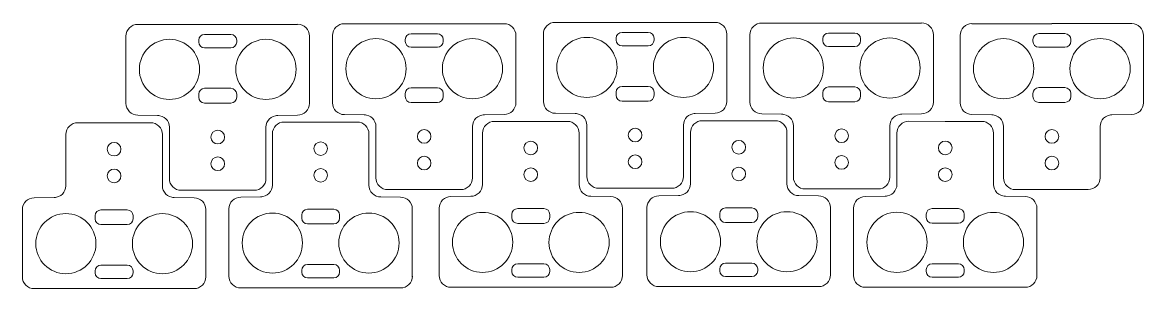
# Model space of a CAD drawing. Header units: inches. Extents: x 0.1 to 11.9, y -3.3 to -0.5.
import ezdxf

# ---------------------------------------------------------------- set-up
doc = ezdxf.new("R2010")
doc.units = ezdxf.units.IN
doc.header["$MEASUREMENT"] = 0
doc.layers.add('Layer 1', color=7, linetype='Continuous')

# ---------------------------------------------------------------- blocks, each defined once
blk = doc.blocks.new('block 3')
at = {"layer": 'Layer 1', "color": 179, "lineweight": 5, "true_color": 0x221f1f}
for points in [[(0.686, -1.571), (1.07, -1.571)], [(0.561, -2.237), (0.561, -1.696)], [(0.227, -2.365), (0.45, -2.362)], [(0.102, -3.208), (0.102, -2.49)], [(1.07, -3.326), (0.227, -3.326)]]:
    blk.add_lwpolyline(points, dxfattribs=at)
for points in [[(0.686, -1.571), (0.617, -1.571), (0.561, -1.626), (0.561, -1.696)], [(0.436, -2.362), (0.505, -2.362), (0.561, -2.306), (0.561, -2.237)], [(0.227, -2.365), (0.158, -2.365), (0.102, -2.421), (0.102, -2.49)], [(0.227, -3.326), (0.158, -3.326), (0.102, -3.27), (0.102, -3.201)]]:
    blk.add_open_spline(points, degree=3, dxfattribs=at)
blk.add_open_spline([(0.878, -2.85), (0.878, -3.025), (0.736, -3.168), (0.561, -3.168), (0.385, -3.168), (0.243, -3.025), (0.243, -2.85), (0.243, -2.675), (0.385, -2.532), (0.561, -2.532), (0.736, -2.532), (0.878, -2.675), (0.878, -2.85)], degree=3, knots=[0, 0, 0, 0, 1, 1, 1, 2, 2, 2, 3, 3, 3, 4, 4, 4, 4], dxfattribs=at)
blk = doc.blocks.new('block 4')
at = {"layer": 'Layer 1', "color": 179, "lineweight": 5, "true_color": 0x221f1f}
for points in [[(1.454, -1.571), (1.07, -1.571)], [(1.579, -2.237), (1.579, -1.696)], [(1.913, -2.365), (1.69, -2.362)], [(2.038, -3.208), (2.038, -2.49)], [(1.07, -3.326), (1.913, -3.326)]]:
    blk.add_lwpolyline(points, dxfattribs=at)
for points in [[(1.454, -1.571), (1.523, -1.571), (1.579, -1.627), (1.579, -1.696)], [(1.704, -2.362), (1.635, -2.362), (1.579, -2.306), (1.579, -2.237)], [(1.913, -2.365), (1.982, -2.365), (2.038, -2.421), (2.038, -2.49)], [(1.913, -3.326), (1.982, -3.326), (2.038, -3.27), (2.038, -3.201)]]:
    blk.add_open_spline(points, degree=3, dxfattribs=at)
blk.add_open_spline([(1.262, -2.85), (1.262, -3.026), (1.404, -3.168), (1.579, -3.168), (1.755, -3.168), (1.897, -3.026), (1.897, -2.85), (1.897, -2.675), (1.755, -2.533), (1.579, -2.533), (1.404, -2.533), (1.262, -2.675), (1.262, -2.85)], degree=3, knots=[0, 0, 0, 0, 1, 1, 1, 2, 2, 2, 3, 3, 3, 4, 4, 4, 4], dxfattribs=at)
blk = doc.blocks.new('block 2')
at = {"layer": 'Layer 1', "color": 179, "lineweight": 5, "true_color": 0x221f1f}
for points, knots in [([(0.998, -1.851), (0.998, -1.891), (1.03, -1.923), (1.07, -1.923), (1.11, -1.923), (1.142, -1.891), (1.142, -1.851), (1.142, -1.812), (1.11, -1.779), (1.07, -1.779), (1.03, -1.779), (0.998, -1.812), (0.998, -1.851)], [0, 0, 0, 0, 1, 1, 1, 2, 2, 2, 3, 3, 3, 4, 4, 4, 4]), ([(0.998, -2.134), (0.998, -2.173), (1.03, -2.206), (1.07, -2.206), (1.11, -2.206), (1.142, -2.173), (1.142, -2.134), (1.142, -2.094), (1.11, -2.062), (1.07, -2.062), (1.03, -2.062), (0.998, -2.094), (0.998, -2.134)], [0, 0, 0, 0, 1, 1, 1, 2, 2, 2, 3, 3, 3, 4, 4, 4, 4]), ([(1.209, -2.493), (1.209, -2.493), (0.931, -2.493), (0.931, -2.493), (0.898, -2.493), (0.87, -2.521), (0.87, -2.554), (0.87, -2.554), (0.87, -2.588), (0.87, -2.588), (0.87, -2.621), (0.898, -2.649), (0.931, -2.649), (0.931, -2.649), (1.209, -2.649), (1.209, -2.649), (1.243, -2.649), (1.27, -2.621), (1.27, -2.588), (1.27, -2.588), (1.27, -2.554), (1.27, -2.554), (1.27, -2.521), (1.243, -2.493), (1.209, -2.493)], [0, 0, 0, 0, 1, 1, 1, 2, 2, 2, 3, 3, 3, 4, 4, 4, 5, 5, 5, 6, 6, 6, 7, 7, 7, 8, 8, 8, 8]), ([(1.209, -3.078), (1.209, -3.078), (0.931, -3.078), (0.931, -3.078), (0.898, -3.078), (0.87, -3.105), (0.87, -3.139), (0.87, -3.139), (0.87, -3.158), (0.87, -3.158), (0.87, -3.192), (0.898, -3.22), (0.931, -3.22), (0.931, -3.22), (1.209, -3.22), (1.209, -3.22), (1.243, -3.22), (1.27, -3.192), (1.27, -3.158), (1.27, -3.158), (1.27, -3.139), (1.27, -3.139), (1.27, -3.105), (1.243, -3.078), (1.209, -3.078)], [0, 0, 0, 0, 1, 1, 1, 2, 2, 2, 3, 3, 3, 4, 4, 4, 5, 5, 5, 6, 6, 6, 7, 7, 7, 8, 8, 8, 8])]:
    blk.add_open_spline(points, degree=3, knots=knots, dxfattribs=at)
at = {"layer": 'Layer 1'}
for name in ['block 3', 'block 4']:
    blk.add_blockref(name, (0, 0), dxfattribs=at)
blk = doc.blocks.new('block 6')
at = {"layer": 'Layer 1', "color": 179, "lineweight": 5, "true_color": 0x221f1f}
for points in [[(2.163, -0.531), (1.32, -0.531)], [(1.195, -0.649), (1.195, -1.366)], [(1.32, -1.491), (1.542, -1.494)], [(1.653, -1.619), (1.653, -2.161)], [(1.778, -2.286), (2.163, -2.286)]]:
    blk.add_lwpolyline(points, dxfattribs=at)
for points in [[(1.32, -0.531), (1.251, -0.531), (1.195, -0.587), (1.195, -0.656)], [(1.32, -1.491), (1.251, -1.491), (1.195, -1.435), (1.195, -1.366)], [(1.528, -1.494), (1.597, -1.494), (1.653, -1.55), (1.653, -1.619)], [(1.778, -2.286), (1.709, -2.286), (1.653, -2.23), (1.653, -2.161)]]:
    blk.add_open_spline(points, degree=3, dxfattribs=at)
blk.add_open_spline([(1.971, -1.006), (1.971, -0.831), (1.829, -0.689), (1.653, -0.689), (1.478, -0.689), (1.336, -0.831), (1.336, -1.006), (1.336, -1.182), (1.478, -1.324), (1.653, -1.324), (1.829, -1.324), (1.971, -1.182), (1.971, -1.006)], degree=3, knots=[0, 0, 0, 0, 1, 1, 1, 2, 2, 2, 3, 3, 3, 4, 4, 4, 4], dxfattribs=at)
blk = doc.blocks.new('block 7')
at = {"layer": 'Layer 1', "color": 179, "lineweight": 5, "true_color": 0x221f1f}
for points in [[(2.163, -0.531), (3.005, -0.531)], [(3.13, -0.649), (3.13, -1.366)], [(3.005, -1.491), (2.783, -1.494)], [(2.672, -1.619), (2.672, -2.161)], [(2.547, -2.286), (2.163, -2.286)]]:
    blk.add_lwpolyline(points, dxfattribs=at)
for points in [[(3.006, -0.53), (3.075, -0.53), (3.131, -0.586), (3.131, -0.655)], [(3.005, -1.491), (3.074, -1.491), (3.13, -1.435), (3.13, -1.366)], [(2.797, -1.494), (2.728, -1.494), (2.672, -1.55), (2.672, -1.619)], [(2.547, -2.286), (2.616, -2.286), (2.672, -2.23), (2.672, -2.161)]]:
    blk.add_open_spline(points, degree=3, dxfattribs=at)
blk.add_open_spline([(2.354, -1.006), (2.354, -0.831), (2.497, -0.689), (2.672, -0.689), (2.847, -0.689), (2.99, -0.831), (2.99, -1.006), (2.99, -1.182), (2.847, -1.324), (2.672, -1.324), (2.497, -1.324), (2.354, -1.182), (2.354, -1.006)], degree=3, knots=[0, 0, 0, 0, 1, 1, 1, 2, 2, 2, 3, 3, 3, 4, 4, 4, 4], dxfattribs=at)
blk = doc.blocks.new('block 5')
at = {"layer": 'Layer 1', "color": 179, "lineweight": 5, "true_color": 0x221f1f}
for points, knots in [([(2.301, -0.779), (2.301, -0.779), (2.024, -0.779), (2.024, -0.779), (1.99, -0.779), (1.963, -0.751), (1.963, -0.718), (1.963, -0.718), (1.963, -0.698), (1.963, -0.698), (1.963, -0.664), (1.99, -0.637), (2.024, -0.637), (2.024, -0.637), (2.301, -0.637), (2.301, -0.637), (2.335, -0.637), (2.363, -0.664), (2.363, -0.698), (2.363, -0.698), (2.363, -0.718), (2.363, -0.718), (2.363, -0.751), (2.335, -0.779), (2.301, -0.779)], [0, 0, 0, 0, 1, 1, 1, 2, 2, 2, 3, 3, 3, 4, 4, 4, 5, 5, 5, 6, 6, 6, 7, 7, 7, 8, 8, 8, 8]), ([(2.301, -1.363), (2.301, -1.363), (2.024, -1.363), (2.024, -1.363), (1.99, -1.363), (1.963, -1.336), (1.963, -1.302), (1.963, -1.302), (1.963, -1.269), (1.963, -1.269), (1.963, -1.235), (1.99, -1.207), (2.024, -1.207), (2.024, -1.207), (2.301, -1.207), (2.301, -1.207), (2.335, -1.207), (2.363, -1.235), (2.363, -1.269), (2.363, -1.269), (2.363, -1.302), (2.363, -1.302), (2.363, -1.336), (2.335, -1.363), (2.301, -1.363)], [0, 0, 0, 0, 1, 1, 1, 2, 2, 2, 3, 3, 3, 4, 4, 4, 5, 5, 5, 6, 6, 6, 7, 7, 7, 8, 8, 8, 8]), ([(2.091, -1.723), (2.091, -1.683), (2.123, -1.651), (2.163, -1.651), (2.202, -1.651), (2.235, -1.683), (2.235, -1.723), (2.235, -1.763), (2.202, -1.795), (2.163, -1.795), (2.123, -1.795), (2.091, -1.763), (2.091, -1.723)], [0, 0, 0, 0, 1, 1, 1, 2, 2, 2, 3, 3, 3, 4, 4, 4, 4]), ([(2.091, -2.005), (2.091, -1.965), (2.123, -1.933), (2.163, -1.933), (2.202, -1.933), (2.235, -1.965), (2.235, -2.005), (2.235, -2.045), (2.202, -2.077), (2.163, -2.077), (2.123, -2.077), (2.091, -2.045), (2.091, -2.005)], [0, 0, 0, 0, 1, 1, 1, 2, 2, 2, 3, 3, 3, 4, 4, 4, 4])]:
    blk.add_open_spline(points, degree=3, knots=knots, dxfattribs=at)
at = {"layer": 'Layer 1'}
for name in ['block 6', 'block 7']:
    blk.add_blockref(name, (0, 0), dxfattribs=at)
blk = doc.blocks.new('block 9')
at = {"layer": 'Layer 1', "color": 179, "lineweight": 5, "true_color": 0x221f1f}
for points in [[(2.865, -1.564), (3.249, -1.564)], [(2.74, -2.23), (2.74, -1.689)], [(2.406, -2.358), (2.628, -2.355)], [(2.281, -3.201), (2.281, -2.483)], [(3.249, -3.319), (2.406, -3.319)]]:
    blk.add_lwpolyline(points, dxfattribs=at)
for points in [[(2.865, -1.564), (2.796, -1.564), (2.74, -1.62), (2.74, -1.689)], [(2.615, -2.355), (2.684, -2.355), (2.74, -2.299), (2.74, -2.23)], [(2.406, -2.358), (2.337, -2.358), (2.281, -2.414), (2.281, -2.483)], [(2.406, -3.319), (2.337, -3.319), (2.281, -3.263), (2.281, -3.194)]]:
    blk.add_open_spline(points, degree=3, dxfattribs=at)
blk.add_open_spline([(3.057, -2.843), (3.057, -3.019), (2.915, -3.161), (2.74, -3.161), (2.564, -3.161), (2.422, -3.019), (2.422, -2.843), (2.422, -2.668), (2.564, -2.526), (2.74, -2.526), (2.915, -2.526), (3.057, -2.668), (3.057, -2.843)], degree=3, knots=[0, 0, 0, 0, 1, 1, 1, 2, 2, 2, 3, 3, 3, 4, 4, 4, 4], dxfattribs=at)
blk = doc.blocks.new('block 10')
at = {"layer": 'Layer 1', "color": 179, "lineweight": 5, "true_color": 0x221f1f}
for points in [[(3.633, -1.564), (3.249, -1.564)], [(3.758, -2.231), (3.758, -1.689)], [(4.091, -2.358), (3.869, -2.356)], [(4.216, -3.201), (4.216, -2.483)], [(3.249, -3.319), (4.091, -3.319)]]:
    blk.add_lwpolyline(points, dxfattribs=at)
for points in [[(3.633, -1.564), (3.702, -1.564), (3.758, -1.62), (3.758, -1.689)], [(3.883, -2.356), (3.814, -2.356), (3.758, -2.3), (3.758, -2.231)], [(4.091, -2.358), (4.16, -2.358), (4.216, -2.414), (4.216, -2.483)], [(4.092, -3.319), (4.161, -3.319), (4.217, -3.263), (4.217, -3.194)]]:
    blk.add_open_spline(points, degree=3, dxfattribs=at)
blk.add_open_spline([(3.44, -2.843), (3.44, -3.019), (3.583, -3.161), (3.758, -3.161), (3.934, -3.161), (4.076, -3.019), (4.076, -2.843), (4.076, -2.668), (3.934, -2.526), (3.758, -2.526), (3.583, -2.526), (3.44, -2.668), (3.44, -2.843)], degree=3, knots=[0, 0, 0, 0, 1, 1, 1, 2, 2, 2, 3, 3, 3, 4, 4, 4, 4], dxfattribs=at)
blk = doc.blocks.new('block 8')
at = {"layer": 'Layer 1', "color": 179, "lineweight": 5, "true_color": 0x221f1f}
for points, knots in [([(3.177, -1.845), (3.177, -1.884), (3.209, -1.917), (3.249, -1.917), (3.289, -1.917), (3.321, -1.884), (3.321, -1.845), (3.321, -1.805), (3.289, -1.773), (3.249, -1.773), (3.209, -1.773), (3.177, -1.805), (3.177, -1.845)], [0, 0, 0, 0, 1, 1, 1, 2, 2, 2, 3, 3, 3, 4, 4, 4, 4]), ([(3.177, -2.127), (3.177, -2.167), (3.209, -2.199), (3.249, -2.199), (3.289, -2.199), (3.321, -2.167), (3.321, -2.127), (3.321, -2.087), (3.289, -2.055), (3.249, -2.055), (3.209, -2.055), (3.177, -2.087), (3.177, -2.127)], [0, 0, 0, 0, 1, 1, 1, 2, 2, 2, 3, 3, 3, 4, 4, 4, 4]), ([(3.388, -2.486), (3.388, -2.486), (3.11, -2.486), (3.11, -2.486), (3.076, -2.486), (3.049, -2.514), (3.049, -2.547), (3.049, -2.547), (3.049, -2.581), (3.049, -2.581), (3.049, -2.615), (3.076, -2.642), (3.11, -2.642), (3.11, -2.642), (3.388, -2.642), (3.388, -2.642), (3.421, -2.642), (3.449, -2.615), (3.449, -2.581), (3.449, -2.581), (3.449, -2.547), (3.449, -2.547), (3.449, -2.514), (3.421, -2.486), (3.388, -2.486)], [0, 0, 0, 0, 1, 1, 1, 2, 2, 2, 3, 3, 3, 4, 4, 4, 5, 5, 5, 6, 6, 6, 7, 7, 7, 8, 8, 8, 8]), ([(3.388, -3.071), (3.388, -3.071), (3.11, -3.071), (3.11, -3.071), (3.076, -3.071), (3.049, -3.098), (3.049, -3.132), (3.049, -3.132), (3.049, -3.152), (3.049, -3.152), (3.049, -3.185), (3.076, -3.213), (3.11, -3.213), (3.11, -3.213), (3.388, -3.213), (3.388, -3.213), (3.421, -3.213), (3.449, -3.185), (3.449, -3.152), (3.449, -3.152), (3.449, -3.132), (3.449, -3.132), (3.449, -3.098), (3.421, -3.071), (3.388, -3.071)], [0, 0, 0, 0, 1, 1, 1, 2, 2, 2, 3, 3, 3, 4, 4, 4, 5, 5, 5, 6, 6, 6, 7, 7, 7, 8, 8, 8, 8])]:
    blk.add_open_spline(points, degree=3, knots=knots, dxfattribs=at)
at = {"layer": 'Layer 1'}
for name in ['block 9', 'block 10']:
    blk.add_blockref(name, (0, 0), dxfattribs=at)
blk = doc.blocks.new('block 12')
at = {"layer": 'Layer 1', "color": 179, "lineweight": 5, "true_color": 0x221f1f}
for points in [[(4.341, -0.524), (3.499, -0.524)], [(3.374, -0.642), (3.374, -1.36)], [(3.499, -1.485), (3.721, -1.487)], [(3.832, -1.612), (3.832, -2.154)], [(3.957, -2.279), (4.341, -2.279)]]:
    blk.add_lwpolyline(points, dxfattribs=at)
for points in [[(3.499, -0.524), (3.43, -0.524), (3.374, -0.58), (3.374, -0.649)], [(3.499, -1.485), (3.43, -1.485), (3.374, -1.429), (3.374, -1.36)], [(3.707, -1.487), (3.776, -1.487), (3.832, -1.543), (3.832, -1.612)], [(3.957, -2.279), (3.888, -2.279), (3.832, -2.223), (3.832, -2.154)]]:
    blk.add_open_spline(points, degree=3, dxfattribs=at)
blk.add_open_spline([(4.15, -1), (4.15, -0.824), (4.008, -0.682), (3.832, -0.682), (3.657, -0.682), (3.515, -0.824), (3.515, -1), (3.515, -1.175), (3.657, -1.317), (3.832, -1.317), (4.008, -1.317), (4.15, -1.175), (4.15, -1)], degree=3, knots=[0, 0, 0, 0, 1, 1, 1, 2, 2, 2, 3, 3, 3, 4, 4, 4, 4], dxfattribs=at)
blk = doc.blocks.new('block 13')
at = {"layer": 'Layer 1', "color": 179, "lineweight": 5, "true_color": 0x221f1f}
for points in [[(4.341, -0.524), (5.184, -0.524)], [(5.309, -0.642), (5.309, -1.359)], [(5.184, -1.484), (4.962, -1.487)], [(4.851, -1.612), (4.851, -2.154)], [(4.726, -2.279), (4.341, -2.279)]]:
    blk.add_lwpolyline(points, dxfattribs=at)
for points in [[(5.184, -0.524), (5.253, -0.524), (5.309, -0.58), (5.309, -0.649)], [(5.184, -1.484), (5.253, -1.484), (5.309, -1.428), (5.309, -1.359)], [(4.976, -1.487), (4.907, -1.487), (4.851, -1.543), (4.851, -1.612)], [(4.726, -2.279), (4.795, -2.279), (4.851, -2.223), (4.851, -2.154)]]:
    blk.add_open_spline(points, degree=3, dxfattribs=at)
blk.add_open_spline([(4.533, -0.999), (4.533, -0.824), (4.675, -0.682), (4.851, -0.682), (5.026, -0.682), (5.168, -0.824), (5.168, -0.999), (5.168, -1.175), (5.026, -1.317), (4.851, -1.317), (4.675, -1.317), (4.533, -1.175), (4.533, -0.999)], degree=3, knots=[0, 0, 0, 0, 1, 1, 1, 2, 2, 2, 3, 3, 3, 4, 4, 4, 4], dxfattribs=at)
blk = doc.blocks.new('block 11')
at = {"layer": 'Layer 1', "color": 179, "lineweight": 5, "true_color": 0x221f1f}
for points, knots in [([(4.48, -0.772), (4.48, -0.772), (4.203, -0.772), (4.203, -0.772), (4.169, -0.772), (4.141, -0.745), (4.141, -0.711), (4.141, -0.711), (4.141, -0.691), (4.141, -0.691), (4.141, -0.657), (4.169, -0.63), (4.203, -0.63), (4.203, -0.63), (4.48, -0.63), (4.48, -0.63), (4.514, -0.63), (4.541, -0.657), (4.541, -0.691), (4.541, -0.691), (4.541, -0.711), (4.541, -0.711), (4.541, -0.745), (4.514, -0.772), (4.48, -0.772)], [0, 0, 0, 0, 1, 1, 1, 2, 2, 2, 3, 3, 3, 4, 4, 4, 5, 5, 5, 6, 6, 6, 7, 7, 7, 8, 8, 8, 8]), ([(4.48, -1.357), (4.48, -1.357), (4.203, -1.357), (4.203, -1.357), (4.169, -1.357), (4.141, -1.329), (4.141, -1.295), (4.141, -1.295), (4.141, -1.262), (4.141, -1.262), (4.141, -1.228), (4.169, -1.201), (4.203, -1.201), (4.203, -1.201), (4.48, -1.201), (4.48, -1.201), (4.514, -1.201), (4.541, -1.228), (4.541, -1.262), (4.541, -1.262), (4.541, -1.295), (4.541, -1.295), (4.541, -1.329), (4.514, -1.357), (4.48, -1.357)], [0, 0, 0, 0, 1, 1, 1, 2, 2, 2, 3, 3, 3, 4, 4, 4, 5, 5, 5, 6, 6, 6, 7, 7, 7, 8, 8, 8, 8]), ([(4.269, -1.716), (4.269, -1.676), (4.302, -1.644), (4.341, -1.644), (4.381, -1.644), (4.413, -1.676), (4.413, -1.716), (4.413, -1.756), (4.381, -1.788), (4.341, -1.788), (4.302, -1.788), (4.269, -1.756), (4.269, -1.716)], [0, 0, 0, 0, 1, 1, 1, 2, 2, 2, 3, 3, 3, 4, 4, 4, 4]), ([(4.269, -1.998), (4.269, -1.959), (4.302, -1.926), (4.341, -1.926), (4.381, -1.926), (4.413, -1.959), (4.413, -1.998), (4.413, -2.038), (4.381, -2.07), (4.341, -2.07), (4.302, -2.07), (4.269, -2.038), (4.269, -1.998)], [0, 0, 0, 0, 1, 1, 1, 2, 2, 2, 3, 3, 3, 4, 4, 4, 4])]:
    blk.add_open_spline(points, degree=3, knots=knots, dxfattribs=at)
at = {"layer": 'Layer 1'}
for name in ['block 12', 'block 13']:
    blk.add_blockref(name, (0, 0), dxfattribs=at)
blk = doc.blocks.new('block 15')
at = {"layer": 'Layer 1', "color": 179, "lineweight": 5, "true_color": 0x221f1f}
for points in [[(5.082, -1.557), (5.466, -1.557)], [(4.957, -2.224), (4.957, -1.682)], [(4.624, -2.351), (4.846, -2.349)], [(4.499, -3.194), (4.499, -2.476)], [(5.466, -3.312), (4.624, -3.312)]]:
    blk.add_lwpolyline(points, dxfattribs=at)
for points in [[(5.082, -1.557), (5.013, -1.557), (4.957, -1.613), (4.957, -1.682)], [(4.832, -2.349), (4.901, -2.349), (4.957, -2.293), (4.957, -2.224)], [(4.624, -2.351), (4.555, -2.351), (4.499, -2.407), (4.499, -2.476)], [(4.624, -3.312), (4.555, -3.312), (4.499, -3.256), (4.499, -3.187)]]:
    blk.add_open_spline(points, degree=3, dxfattribs=at)
blk.add_open_spline([(5.275, -2.836), (5.275, -3.012), (5.133, -3.154), (4.957, -3.154), (4.782, -3.154), (4.64, -3.012), (4.64, -2.836), (4.64, -2.661), (4.782, -2.519), (4.957, -2.519), (5.133, -2.519), (5.275, -2.661), (5.275, -2.836)], degree=3, knots=[0, 0, 0, 0, 1, 1, 1, 2, 2, 2, 3, 3, 3, 4, 4, 4, 4], dxfattribs=at)
blk = doc.blocks.new('block 16')
at = {"layer": 'Layer 1', "color": 179, "lineweight": 5, "true_color": 0x221f1f}
for points in [[(5.851, -1.557), (5.466, -1.557)], [(5.976, -2.224), (5.976, -1.682)], [(6.309, -2.352), (6.087, -2.349)], [(6.434, -3.194), (6.434, -2.477)], [(5.466, -3.312), (6.309, -3.312)]]:
    blk.add_lwpolyline(points, dxfattribs=at)
for points in [[(5.851, -1.557), (5.92, -1.557), (5.976, -1.613), (5.976, -1.682)], [(6.101, -2.349), (6.032, -2.349), (5.976, -2.293), (5.976, -2.224)], [(6.309, -2.352), (6.378, -2.352), (6.434, -2.408), (6.434, -2.477)], [(6.309, -3.312), (6.378, -3.312), (6.434, -3.256), (6.434, -3.187)]]:
    blk.add_open_spline(points, degree=3, dxfattribs=at)
blk.add_open_spline([(5.658, -2.837), (5.658, -3.012), (5.8, -3.154), (5.976, -3.154), (6.151, -3.154), (6.293, -3.012), (6.293, -2.837), (6.293, -2.661), (6.151, -2.519), (5.976, -2.519), (5.8, -2.519), (5.658, -2.661), (5.658, -2.837)], degree=3, knots=[0, 0, 0, 0, 1, 1, 1, 2, 2, 2, 3, 3, 3, 4, 4, 4, 4], dxfattribs=at)
blk = doc.blocks.new('block 14')
at = {"layer": 'Layer 1', "color": 179, "lineweight": 5, "true_color": 0x221f1f}
for points, knots in [([(5.394, -1.838), (5.394, -1.878), (5.427, -1.91), (5.466, -1.91), (5.506, -1.91), (5.538, -1.878), (5.538, -1.838), (5.538, -1.798), (5.506, -1.766), (5.466, -1.766), (5.427, -1.766), (5.394, -1.798), (5.394, -1.838)], [0, 0, 0, 0, 1, 1, 1, 2, 2, 2, 3, 3, 3, 4, 4, 4, 4]), ([(5.394, -2.12), (5.394, -2.16), (5.427, -2.192), (5.466, -2.192), (5.506, -2.192), (5.538, -2.16), (5.538, -2.12), (5.538, -2.08), (5.506, -2.048), (5.466, -2.048), (5.427, -2.048), (5.394, -2.08), (5.394, -2.12)], [0, 0, 0, 0, 1, 1, 1, 2, 2, 2, 3, 3, 3, 4, 4, 4, 4]), ([(5.605, -2.479), (5.605, -2.479), (5.328, -2.479), (5.328, -2.479), (5.294, -2.479), (5.266, -2.507), (5.266, -2.541), (5.266, -2.541), (5.266, -2.574), (5.266, -2.574), (5.266, -2.608), (5.294, -2.636), (5.328, -2.636), (5.328, -2.636), (5.605, -2.636), (5.605, -2.636), (5.639, -2.636), (5.666, -2.608), (5.666, -2.574), (5.666, -2.574), (5.666, -2.541), (5.666, -2.541), (5.666, -2.507), (5.639, -2.479), (5.605, -2.479)], [0, 0, 0, 0, 1, 1, 1, 2, 2, 2, 3, 3, 3, 4, 4, 4, 5, 5, 5, 6, 6, 6, 7, 7, 7, 8, 8, 8, 8]), ([(5.605, -3.064), (5.605, -3.064), (5.328, -3.064), (5.328, -3.064), (5.294, -3.064), (5.266, -3.092), (5.266, -3.125), (5.266, -3.125), (5.266, -3.145), (5.266, -3.145), (5.266, -3.179), (5.294, -3.206), (5.328, -3.206), (5.328, -3.206), (5.605, -3.206), (5.605, -3.206), (5.639, -3.206), (5.666, -3.179), (5.666, -3.145), (5.666, -3.145), (5.666, -3.125), (5.666, -3.125), (5.666, -3.092), (5.639, -3.064), (5.605, -3.064)], [0, 0, 0, 0, 1, 1, 1, 2, 2, 2, 3, 3, 3, 4, 4, 4, 5, 5, 5, 6, 6, 6, 7, 7, 7, 8, 8, 8, 8])]:
    blk.add_open_spline(points, degree=3, knots=knots, dxfattribs=at)
at = {"layer": 'Layer 1'}
for name in ['block 15', 'block 16']:
    blk.add_blockref(name, (0, 0), dxfattribs=at)
blk = doc.blocks.new('block 18')
at = {"layer": 'Layer 1', "color": 179, "lineweight": 5, "true_color": 0x221f1f}
for points in [[(6.567, -0.51), (5.725, -0.51)], [(5.6, -0.628), (5.6, -1.346)], [(5.725, -1.471), (5.947, -1.473)], [(6.058, -1.598), (6.058, -2.14)], [(6.183, -2.265), (6.567, -2.265)]]:
    blk.add_lwpolyline(points, dxfattribs=at)
for points in [[(5.724, -0.51), (5.655, -0.51), (5.599, -0.566), (5.599, -0.635)], [(5.725, -1.471), (5.656, -1.471), (5.6, -1.415), (5.6, -1.346)], [(5.933, -1.473), (6.002, -1.473), (6.058, -1.529), (6.058, -1.598)], [(6.183, -2.265), (6.114, -2.265), (6.058, -2.209), (6.058, -2.14)]]:
    blk.add_open_spline(points, degree=3, dxfattribs=at)
blk.add_open_spline([(6.376, -0.986), (6.376, -0.81), (6.233, -0.668), (6.058, -0.668), (5.883, -0.668), (5.74, -0.81), (5.74, -0.986), (5.74, -1.161), (5.883, -1.303), (6.058, -1.303), (6.233, -1.303), (6.376, -1.161), (6.376, -0.986)], degree=3, knots=[0, 0, 0, 0, 1, 1, 1, 2, 2, 2, 3, 3, 3, 4, 4, 4, 4], dxfattribs=at)
blk = doc.blocks.new('block 19')
at = {"layer": 'Layer 1', "color": 179, "lineweight": 5, "true_color": 0x221f1f}
for points in [[(6.567, -0.51), (7.41, -0.51)], [(7.535, -0.628), (7.535, -1.345)], [(7.41, -1.47), (7.188, -1.473)], [(7.077, -1.598), (7.077, -2.14)], [(6.952, -2.265), (6.567, -2.265)]]:
    blk.add_lwpolyline(points, dxfattribs=at)
for points in [[(7.41, -0.51), (7.479, -0.51), (7.535, -0.566), (7.535, -0.635)], [(7.41, -1.47), (7.479, -1.47), (7.535, -1.414), (7.535, -1.345)], [(7.202, -1.473), (7.132, -1.473), (7.077, -1.529), (7.077, -1.598)], [(6.952, -2.265), (7.021, -2.265), (7.077, -2.209), (7.077, -2.14)]]:
    blk.add_open_spline(points, degree=3, dxfattribs=at)
blk.add_open_spline([(6.759, -0.985), (6.759, -0.81), (6.901, -0.668), (7.077, -0.668), (7.252, -0.668), (7.394, -0.81), (7.394, -0.985), (7.394, -1.161), (7.252, -1.303), (7.077, -1.303), (6.901, -1.303), (6.759, -1.161), (6.759, -0.985)], degree=3, knots=[0, 0, 0, 0, 1, 1, 1, 2, 2, 2, 3, 3, 3, 4, 4, 4, 4], dxfattribs=at)
blk = doc.blocks.new('block 17')
at = {"layer": 'Layer 1', "color": 179, "lineweight": 5, "true_color": 0x221f1f}
for points, knots in [([(6.706, -0.758), (6.706, -0.758), (6.429, -0.758), (6.429, -0.758), (6.395, -0.758), (6.367, -0.73), (6.367, -0.697), (6.367, -0.697), (6.367, -0.677), (6.367, -0.677), (6.367, -0.643), (6.395, -0.616), (6.429, -0.616), (6.429, -0.616), (6.706, -0.616), (6.706, -0.616), (6.74, -0.616), (6.767, -0.643), (6.767, -0.677), (6.767, -0.677), (6.767, -0.697), (6.767, -0.697), (6.767, -0.73), (6.74, -0.758), (6.706, -0.758)], [0, 0, 0, 0, 1, 1, 1, 2, 2, 2, 3, 3, 3, 4, 4, 4, 5, 5, 5, 6, 6, 6, 7, 7, 7, 8, 8, 8, 8]), ([(6.706, -1.343), (6.706, -1.343), (6.429, -1.343), (6.429, -1.343), (6.395, -1.343), (6.367, -1.315), (6.367, -1.281), (6.367, -1.281), (6.367, -1.248), (6.367, -1.248), (6.367, -1.214), (6.395, -1.187), (6.429, -1.187), (6.429, -1.187), (6.706, -1.187), (6.706, -1.187), (6.74, -1.187), (6.767, -1.214), (6.767, -1.248), (6.767, -1.248), (6.767, -1.281), (6.767, -1.281), (6.767, -1.315), (6.74, -1.343), (6.706, -1.343)], [0, 0, 0, 0, 1, 1, 1, 2, 2, 2, 3, 3, 3, 4, 4, 4, 5, 5, 5, 6, 6, 6, 7, 7, 7, 8, 8, 8, 8]), ([(6.495, -1.702), (6.495, -1.662), (6.528, -1.63), (6.567, -1.63), (6.607, -1.63), (6.639, -1.662), (6.639, -1.702), (6.639, -1.742), (6.607, -1.774), (6.567, -1.774), (6.528, -1.774), (6.495, -1.742), (6.495, -1.702)], [0, 0, 0, 0, 1, 1, 1, 2, 2, 2, 3, 3, 3, 4, 4, 4, 4]), ([(6.495, -1.984), (6.495, -1.945), (6.528, -1.912), (6.567, -1.912), (6.607, -1.912), (6.639, -1.945), (6.639, -1.984), (6.639, -2.024), (6.607, -2.056), (6.567, -2.056), (6.528, -2.056), (6.495, -2.024), (6.495, -1.984)], [0, 0, 0, 0, 1, 1, 1, 2, 2, 2, 3, 3, 3, 4, 4, 4, 4])]:
    blk.add_open_spline(points, degree=3, knots=knots, dxfattribs=at)
at = {"layer": 'Layer 1'}
for name in ['block 18', 'block 19']:
    blk.add_blockref(name, (0, 0), dxfattribs=at)
blk = doc.blocks.new('block 21')
at = {"layer": 'Layer 1', "color": 179, "lineweight": 5, "true_color": 0x221f1f}
for points in [[(7.276, -1.55), (7.66, -1.55)], [(7.151, -2.216), (7.151, -1.675)], [(6.817, -2.344), (7.039, -2.341)], [(6.692, -3.187), (6.692, -2.469)], [(7.66, -3.305), (6.817, -3.305)]]:
    blk.add_lwpolyline(points, dxfattribs=at)
for points in [[(7.276, -1.55), (7.207, -1.55), (7.151, -1.606), (7.151, -1.675)], [(7.026, -2.341), (7.095, -2.341), (7.151, -2.285), (7.151, -2.216)], [(6.817, -2.344), (6.748, -2.344), (6.692, -2.4), (6.692, -2.469)], [(6.817, -3.305), (6.748, -3.305), (6.692, -3.249), (6.692, -3.18)]]:
    blk.add_open_spline(points, degree=3, dxfattribs=at)
blk.add_open_spline([(7.468, -2.829), (7.468, -3.005), (7.326, -3.147), (7.151, -3.147), (6.975, -3.147), (6.833, -3.005), (6.833, -2.829), (6.833, -2.654), (6.975, -2.512), (7.151, -2.512), (7.326, -2.512), (7.468, -2.654), (7.468, -2.829)], degree=3, knots=[0, 0, 0, 0, 1, 1, 1, 2, 2, 2, 3, 3, 3, 4, 4, 4, 4], dxfattribs=at)
blk = doc.blocks.new('block 22')
at = {"layer": 'Layer 1', "color": 179, "lineweight": 5, "true_color": 0x221f1f}
for points in [[(8.044, -1.55), (7.66, -1.55)], [(8.169, -2.217), (8.169, -1.675)], [(8.502, -2.344), (8.28, -2.342)], [(8.627, -3.187), (8.627, -2.469)], [(7.66, -3.305), (8.502, -3.305)]]:
    blk.add_lwpolyline(points, dxfattribs=at)
for points in [[(8.044, -1.55), (8.113, -1.55), (8.169, -1.606), (8.169, -1.675)], [(8.294, -2.342), (8.225, -2.342), (8.169, -2.286), (8.169, -2.217)], [(8.502, -2.344), (8.571, -2.344), (8.627, -2.4), (8.627, -2.469)], [(8.503, -3.305), (8.572, -3.305), (8.628, -3.249), (8.628, -3.18)]]:
    blk.add_open_spline(points, degree=3, dxfattribs=at)
blk.add_open_spline([(7.852, -2.829), (7.852, -3.005), (7.994, -3.147), (8.169, -3.147), (8.345, -3.147), (8.487, -3.005), (8.487, -2.829), (8.487, -2.654), (8.345, -2.512), (8.169, -2.512), (7.994, -2.512), (7.852, -2.654), (7.852, -2.829)], degree=3, knots=[0, 0, 0, 0, 1, 1, 1, 2, 2, 2, 3, 3, 3, 4, 4, 4, 4], dxfattribs=at)
blk = doc.blocks.new('block 20')
at = {"layer": 'Layer 1', "color": 179, "lineweight": 5, "true_color": 0x221f1f}
for points, knots in [([(7.588, -1.83), (7.588, -1.87), (7.62, -1.902), (7.66, -1.902), (7.7, -1.902), (7.732, -1.87), (7.732, -1.83), (7.732, -1.791), (7.7, -1.758), (7.66, -1.758), (7.62, -1.758), (7.588, -1.791), (7.588, -1.83)], [0, 0, 0, 0, 1, 1, 1, 2, 2, 2, 3, 3, 3, 4, 4, 4, 4]), ([(7.588, -2.113), (7.588, -2.153), (7.62, -2.185), (7.66, -2.185), (7.7, -2.185), (7.732, -2.153), (7.732, -2.113), (7.732, -2.073), (7.7, -2.041), (7.66, -2.041), (7.62, -2.041), (7.588, -2.073), (7.588, -2.113)], [0, 0, 0, 0, 1, 1, 1, 2, 2, 2, 3, 3, 3, 4, 4, 4, 4]), ([(7.799, -2.472), (7.799, -2.472), (7.521, -2.472), (7.521, -2.472), (7.487, -2.472), (7.46, -2.5), (7.46, -2.533), (7.46, -2.533), (7.46, -2.567), (7.46, -2.567), (7.46, -2.601), (7.487, -2.628), (7.521, -2.628), (7.521, -2.628), (7.799, -2.628), (7.799, -2.628), (7.832, -2.628), (7.86, -2.601), (7.86, -2.567), (7.86, -2.567), (7.86, -2.533), (7.86, -2.533), (7.86, -2.5), (7.832, -2.472), (7.799, -2.472)], [0, 0, 0, 0, 1, 1, 1, 2, 2, 2, 3, 3, 3, 4, 4, 4, 5, 5, 5, 6, 6, 6, 7, 7, 7, 8, 8, 8, 8]), ([(7.799, -3.057), (7.799, -3.057), (7.521, -3.057), (7.521, -3.057), (7.487, -3.057), (7.46, -3.084), (7.46, -3.118), (7.46, -3.118), (7.46, -3.138), (7.46, -3.138), (7.46, -3.171), (7.487, -3.199), (7.521, -3.199), (7.521, -3.199), (7.799, -3.199), (7.799, -3.199), (7.832, -3.199), (7.86, -3.171), (7.86, -3.138), (7.86, -3.138), (7.86, -3.118), (7.86, -3.118), (7.86, -3.084), (7.832, -3.057), (7.799, -3.057)], [0, 0, 0, 0, 1, 1, 1, 2, 2, 2, 3, 3, 3, 4, 4, 4, 5, 5, 5, 6, 6, 6, 7, 7, 7, 8, 8, 8, 8])]:
    blk.add_open_spline(points, degree=3, knots=knots, dxfattribs=at)
at = {"layer": 'Layer 1'}
for name in ['block 21', 'block 22']:
    blk.add_blockref(name, (0, 0), dxfattribs=at)
blk = doc.blocks.new('block 24')
at = {"layer": 'Layer 1', "color": 179, "lineweight": 5, "true_color": 0x221f1f}
for points in [[(8.746, -0.517), (7.903, -0.517)], [(7.778, -0.635), (7.778, -1.352)], [(7.903, -1.477), (8.126, -1.48)], [(8.237, -1.605), (8.237, -2.147)], [(8.362, -2.272), (8.746, -2.272)]]:
    blk.add_lwpolyline(points, dxfattribs=at)
for points in [[(7.903, -0.517), (7.834, -0.517), (7.778, -0.573), (7.778, -0.642)], [(7.903, -1.477), (7.834, -1.477), (7.778, -1.421), (7.778, -1.352)], [(8.112, -1.48), (8.181, -1.48), (8.237, -1.536), (8.237, -1.605)], [(8.362, -2.272), (8.293, -2.272), (8.237, -2.216), (8.237, -2.147)]]:
    blk.add_open_spline(points, degree=3, dxfattribs=at)
blk.add_open_spline([(8.554, -0.992), (8.554, -0.817), (8.412, -0.675), (8.237, -0.675), (8.061, -0.675), (7.919, -0.817), (7.919, -0.992), (7.919, -1.168), (8.061, -1.31), (8.237, -1.31), (8.412, -1.31), (8.554, -1.168), (8.554, -0.992)], degree=3, knots=[0, 0, 0, 0, 1, 1, 1, 2, 2, 2, 3, 3, 3, 4, 4, 4, 4], dxfattribs=at)
blk = doc.blocks.new('block 25')
at = {"layer": 'Layer 1', "color": 179, "lineweight": 5, "true_color": 0x221f1f}
for points in [[(8.746, -0.517), (9.589, -0.517)], [(9.714, -0.635), (9.714, -1.352)], [(9.589, -1.477), (9.366, -1.48)], [(9.255, -1.605), (9.255, -2.147)], [(9.13, -2.272), (8.746, -2.272)]]:
    blk.add_lwpolyline(points, dxfattribs=at)
for points in [[(9.589, -0.516), (9.658, -0.516), (9.714, -0.572), (9.714, -0.641)], [(9.589, -1.477), (9.658, -1.477), (9.714, -1.421), (9.714, -1.352)], [(9.38, -1.48), (9.311, -1.48), (9.255, -1.536), (9.255, -1.605)], [(9.13, -2.272), (9.199, -2.272), (9.255, -2.216), (9.255, -2.147)]]:
    blk.add_open_spline(points, degree=3, dxfattribs=at)
blk.add_open_spline([(8.938, -0.992), (8.938, -0.817), (9.08, -0.675), (9.255, -0.675), (9.431, -0.675), (9.573, -0.817), (9.573, -0.992), (9.573, -1.168), (9.431, -1.31), (9.255, -1.31), (9.08, -1.31), (8.938, -1.168), (8.938, -0.992)], degree=3, knots=[0, 0, 0, 0, 1, 1, 1, 2, 2, 2, 3, 3, 3, 4, 4, 4, 4], dxfattribs=at)
blk = doc.blocks.new('block 23')
at = {"layer": 'Layer 1', "color": 179, "lineweight": 5, "true_color": 0x221f1f}
for points, knots in [([(8.885, -0.765), (8.885, -0.765), (8.607, -0.765), (8.607, -0.765), (8.574, -0.765), (8.546, -0.737), (8.546, -0.704), (8.546, -0.704), (8.546, -0.684), (8.546, -0.684), (8.546, -0.65), (8.574, -0.623), (8.607, -0.623), (8.607, -0.623), (8.885, -0.623), (8.885, -0.623), (8.918, -0.623), (8.946, -0.65), (8.946, -0.684), (8.946, -0.684), (8.946, -0.704), (8.946, -0.704), (8.946, -0.737), (8.918, -0.765), (8.885, -0.765)], [0, 0, 0, 0, 1, 1, 1, 2, 2, 2, 3, 3, 3, 4, 4, 4, 5, 5, 5, 6, 6, 6, 7, 7, 7, 8, 8, 8, 8]), ([(8.885, -1.349), (8.885, -1.349), (8.607, -1.349), (8.607, -1.349), (8.574, -1.349), (8.546, -1.322), (8.546, -1.288), (8.546, -1.288), (8.546, -1.255), (8.546, -1.255), (8.546, -1.221), (8.574, -1.193), (8.607, -1.193), (8.607, -1.193), (8.885, -1.193), (8.885, -1.193), (8.918, -1.193), (8.946, -1.221), (8.946, -1.255), (8.946, -1.255), (8.946, -1.288), (8.946, -1.288), (8.946, -1.322), (8.918, -1.349), (8.885, -1.349)], [0, 0, 0, 0, 1, 1, 1, 2, 2, 2, 3, 3, 3, 4, 4, 4, 5, 5, 5, 6, 6, 6, 7, 7, 7, 8, 8, 8, 8]), ([(8.674, -1.709), (8.674, -1.669), (8.706, -1.637), (8.746, -1.637), (8.786, -1.637), (8.818, -1.669), (8.818, -1.709), (8.818, -1.749), (8.786, -1.781), (8.746, -1.781), (8.706, -1.781), (8.674, -1.749), (8.674, -1.709)], [0, 0, 0, 0, 1, 1, 1, 2, 2, 2, 3, 3, 3, 4, 4, 4, 4]), ([(8.674, -1.991), (8.674, -1.951), (8.706, -1.919), (8.746, -1.919), (8.786, -1.919), (8.818, -1.951), (8.818, -1.991), (8.818, -2.031), (8.786, -2.063), (8.746, -2.063), (8.706, -2.063), (8.674, -2.031), (8.674, -1.991)], [0, 0, 0, 0, 1, 1, 1, 2, 2, 2, 3, 3, 3, 4, 4, 4, 4])]:
    blk.add_open_spline(points, degree=3, knots=knots, dxfattribs=at)
at = {"layer": 'Layer 1'}
for name in ['block 24', 'block 25']:
    blk.add_blockref(name, (0, 0), dxfattribs=at)
blk = doc.blocks.new('block 27')
at = {"layer": 'Layer 1', "color": 179, "lineweight": 5, "true_color": 0x221f1f}
for points in [[(9.454, -1.556), (9.839, -1.557)], [(9.329, -2.223), (9.329, -1.681)], [(8.996, -2.351), (9.218, -2.348)], [(8.871, -3.194), (8.871, -2.476)], [(9.839, -3.311), (8.996, -3.311)]]:
    blk.add_lwpolyline(points, dxfattribs=at)
for points in [[(9.454, -1.556), (9.385, -1.556), (9.329, -1.612), (9.329, -1.681)], [(9.204, -2.348), (9.273, -2.348), (9.329, -2.292), (9.329, -2.223)], [(8.996, -2.351), (8.927, -2.351), (8.871, -2.407), (8.871, -2.476)], [(8.996, -3.312), (8.927, -3.312), (8.871, -3.256), (8.871, -3.187)]]:
    blk.add_open_spline(points, degree=3, dxfattribs=at)
blk.add_open_spline([(9.647, -2.836), (9.647, -3.011), (9.505, -3.154), (9.329, -3.154), (9.154, -3.154), (9.012, -3.011), (9.012, -2.836), (9.012, -2.661), (9.154, -2.518), (9.329, -2.518), (9.505, -2.518), (9.647, -2.661), (9.647, -2.836)], degree=3, knots=[0, 0, 0, 0, 1, 1, 1, 2, 2, 2, 3, 3, 3, 4, 4, 4, 4], dxfattribs=at)
blk = doc.blocks.new('block 28')
at = {"layer": 'Layer 1', "color": 179, "lineweight": 5, "true_color": 0x221f1f}
for points in [[(10.223, -1.557), (9.839, -1.557)], [(10.348, -2.223), (10.348, -1.682)], [(10.681, -2.351), (10.459, -2.348)], [(10.806, -3.194), (10.806, -2.476)], [(9.839, -3.312), (10.681, -3.312)]]:
    blk.add_lwpolyline(points, dxfattribs=at)
for points in [[(10.223, -1.557), (10.292, -1.557), (10.348, -1.613), (10.348, -1.682)], [(10.473, -2.348), (10.404, -2.348), (10.348, -2.292), (10.348, -2.223)], [(10.681, -2.351), (10.75, -2.351), (10.806, -2.407), (10.806, -2.476)], [(10.681, -3.312), (10.75, -3.312), (10.806, -3.256), (10.806, -3.187)]]:
    blk.add_open_spline(points, degree=3, dxfattribs=at)
blk.add_open_spline([(10.03, -2.836), (10.03, -3.012), (10.172, -3.154), (10.348, -3.154), (10.523, -3.154), (10.665, -3.012), (10.665, -2.836), (10.665, -2.661), (10.523, -2.519), (10.348, -2.519), (10.172, -2.519), (10.03, -2.661), (10.03, -2.836)], degree=3, knots=[0, 0, 0, 0, 1, 1, 1, 2, 2, 2, 3, 3, 3, 4, 4, 4, 4], dxfattribs=at)
blk = doc.blocks.new('block 26')
at = {"layer": 'Layer 1', "color": 179, "lineweight": 5, "true_color": 0x221f1f}
for points, knots in [([(9.767, -1.837), (9.767, -1.877), (9.799, -1.909), (9.839, -1.909), (9.878, -1.909), (9.911, -1.877), (9.911, -1.837), (9.911, -1.797), (9.878, -1.765), (9.839, -1.765), (9.799, -1.765), (9.767, -1.797), (9.767, -1.837)], [0, 0, 0, 0, 1, 1, 1, 2, 2, 2, 3, 3, 3, 4, 4, 4, 4]), ([(9.767, -2.12), (9.767, -2.159), (9.799, -2.192), (9.839, -2.192), (9.878, -2.192), (9.911, -2.159), (9.911, -2.12), (9.911, -2.08), (9.878, -2.048), (9.839, -2.048), (9.799, -2.048), (9.767, -2.08), (9.767, -2.12)], [0, 0, 0, 0, 1, 1, 1, 2, 2, 2, 3, 3, 3, 4, 4, 4, 4]), ([(9.977, -2.479), (9.977, -2.479), (9.7, -2.479), (9.7, -2.479), (9.666, -2.479), (9.639, -2.507), (9.639, -2.54), (9.639, -2.54), (9.639, -2.574), (9.639, -2.574), (9.639, -2.607), (9.666, -2.635), (9.7, -2.635), (9.7, -2.635), (9.977, -2.635), (9.977, -2.635), (10.011, -2.635), (10.039, -2.607), (10.039, -2.574), (10.039, -2.574), (10.039, -2.54), (10.039, -2.54), (10.039, -2.507), (10.011, -2.479), (9.977, -2.479)], [0, 0, 0, 0, 1, 1, 1, 2, 2, 2, 3, 3, 3, 4, 4, 4, 5, 5, 5, 6, 6, 6, 7, 7, 7, 8, 8, 8, 8]), ([(9.977, -3.064), (9.977, -3.064), (9.7, -3.064), (9.7, -3.064), (9.666, -3.064), (9.639, -3.091), (9.639, -3.125), (9.639, -3.125), (9.639, -3.144), (9.639, -3.144), (9.639, -3.178), (9.666, -3.206), (9.7, -3.206), (9.7, -3.206), (9.977, -3.206), (9.977, -3.206), (10.011, -3.206), (10.039, -3.178), (10.039, -3.144), (10.039, -3.144), (10.039, -3.125), (10.039, -3.125), (10.039, -3.091), (10.011, -3.064), (9.977, -3.064)], [0, 0, 0, 0, 1, 1, 1, 2, 2, 2, 3, 3, 3, 4, 4, 4, 5, 5, 5, 6, 6, 6, 7, 7, 7, 8, 8, 8, 8])]:
    blk.add_open_spline(points, degree=3, knots=knots, dxfattribs=at)
at = {"layer": 'Layer 1'}
for name in ['block 27', 'block 28']:
    blk.add_blockref(name, (0, 0), dxfattribs=at)
blk = doc.blocks.new('block 30')
at = {"layer": 'Layer 1', "color": 179, "lineweight": 5, "true_color": 0x221f1f}
for points in [[(10.964, -0.524), (10.121, -0.524)], [(9.996, -0.642), (9.996, -1.359)], [(10.121, -1.484), (10.343, -1.487)], [(10.454, -1.612), (10.454, -2.154)], [(10.579, -2.279), (10.964, -2.279)]]:
    blk.add_lwpolyline(points, dxfattribs=at)
for points in [[(10.121, -0.523), (10.052, -0.523), (9.996, -0.579), (9.996, -0.648)], [(10.121, -1.484), (10.052, -1.484), (9.996, -1.428), (9.996, -1.359)], [(10.329, -1.487), (10.398, -1.487), (10.454, -1.543), (10.454, -1.612)], [(10.579, -2.279), (10.51, -2.279), (10.454, -2.223), (10.454, -2.154)]]:
    blk.add_open_spline(points, degree=3, dxfattribs=at)
blk.add_open_spline([(10.772, -0.999), (10.772, -0.824), (10.63, -0.682), (10.454, -0.682), (10.279, -0.682), (10.137, -0.824), (10.137, -0.999), (10.137, -1.175), (10.279, -1.317), (10.454, -1.317), (10.63, -1.317), (10.772, -1.175), (10.772, -0.999)], degree=3, knots=[0, 0, 0, 0, 1, 1, 1, 2, 2, 2, 3, 3, 3, 4, 4, 4, 4], dxfattribs=at)
blk = doc.blocks.new('block 31')
at = {"layer": 'Layer 1', "color": 179, "lineweight": 5, "true_color": 0x221f1f}
for points in [[(10.964, -0.523), (11.806, -0.523)], [(11.931, -0.641), (11.931, -1.359)], [(11.806, -1.484), (11.584, -1.487)], [(11.473, -1.612), (11.473, -2.153)], [(11.348, -2.278), (10.964, -2.278)]]:
    blk.add_lwpolyline(points, dxfattribs=at)
for points in [[(11.806, -0.523), (11.875, -0.523), (11.931, -0.579), (11.931, -0.648)], [(11.806, -1.484), (11.875, -1.484), (11.931, -1.428), (11.931, -1.359)], [(11.598, -1.487), (11.529, -1.487), (11.473, -1.543), (11.473, -1.612)], [(11.348, -2.278), (11.417, -2.278), (11.473, -2.222), (11.473, -2.153)]]:
    blk.add_open_spline(points, degree=3, dxfattribs=at)
blk.add_open_spline([(11.155, -0.999), (11.155, -0.824), (11.297, -0.681), (11.473, -0.681), (11.648, -0.681), (11.79, -0.824), (11.79, -0.999), (11.79, -1.174), (11.648, -1.317), (11.473, -1.317), (11.297, -1.317), (11.155, -1.174), (11.155, -0.999)], degree=3, knots=[0, 0, 0, 0, 1, 1, 1, 2, 2, 2, 3, 3, 3, 4, 4, 4, 4], dxfattribs=at)
blk = doc.blocks.new('block 29')
at = {"layer": 'Layer 1', "color": 179, "lineweight": 5, "true_color": 0x221f1f}
for points, knots in [([(11.102, -0.772), (11.102, -0.772), (10.825, -0.772), (10.825, -0.772), (10.791, -0.772), (10.764, -0.744), (10.764, -0.71), (10.764, -0.71), (10.764, -0.691), (10.764, -0.691), (10.764, -0.657), (10.791, -0.629), (10.825, -0.629), (10.825, -0.629), (11.102, -0.629), (11.102, -0.629), (11.136, -0.629), (11.164, -0.657), (11.164, -0.691), (11.164, -0.691), (11.164, -0.71), (11.164, -0.71), (11.164, -0.744), (11.136, -0.772), (11.102, -0.772)], [0, 0, 0, 0, 1, 1, 1, 2, 2, 2, 3, 3, 3, 4, 4, 4, 5, 5, 5, 6, 6, 6, 7, 7, 7, 8, 8, 8, 8]), ([(11.102, -1.356), (11.102, -1.356), (10.825, -1.356), (10.825, -1.356), (10.791, -1.356), (10.764, -1.329), (10.764, -1.295), (10.764, -1.295), (10.764, -1.261), (10.764, -1.261), (10.764, -1.228), (10.791, -1.2), (10.825, -1.2), (10.825, -1.2), (11.102, -1.2), (11.102, -1.2), (11.136, -1.2), (11.164, -1.228), (11.164, -1.261), (11.164, -1.261), (11.164, -1.295), (11.164, -1.295), (11.164, -1.329), (11.136, -1.356), (11.102, -1.356)], [0, 0, 0, 0, 1, 1, 1, 2, 2, 2, 3, 3, 3, 4, 4, 4, 5, 5, 5, 6, 6, 6, 7, 7, 7, 8, 8, 8, 8]), ([(10.892, -1.716), (10.892, -1.676), (10.924, -1.644), (10.964, -1.644), (11.003, -1.644), (11.036, -1.676), (11.036, -1.716), (11.036, -1.755), (11.003, -1.788), (10.964, -1.788), (10.924, -1.788), (10.892, -1.755), (10.892, -1.716)], [0, 0, 0, 0, 1, 1, 1, 2, 2, 2, 3, 3, 3, 4, 4, 4, 4]), ([(10.892, -1.998), (10.892, -1.958), (10.924, -1.926), (10.964, -1.926), (11.003, -1.926), (11.036, -1.958), (11.036, -1.998), (11.036, -2.038), (11.003, -2.07), (10.964, -2.07), (10.924, -2.07), (10.892, -2.038), (10.892, -1.998)], [0, 0, 0, 0, 1, 1, 1, 2, 2, 2, 3, 3, 3, 4, 4, 4, 4])]:
    blk.add_open_spline(points, degree=3, knots=knots, dxfattribs=at)
at = {"layer": 'Layer 1'}
for name in ['block 30', 'block 31']:
    blk.add_blockref(name, (0, 0), dxfattribs=at)

msp = doc.modelspace()

# ---------------------------------------------------------------- block references
at = {"layer": 'Layer 1'}
for name in ['block 5', 'block 11', 'block 17', 'block 23', 'block 29', 'block 2', 'block 8', 'block 14', 'block 20', 'block 26']:
    msp.add_blockref(name, (0, 0), dxfattribs=at)

doc.saveas('drawing.dxf')
